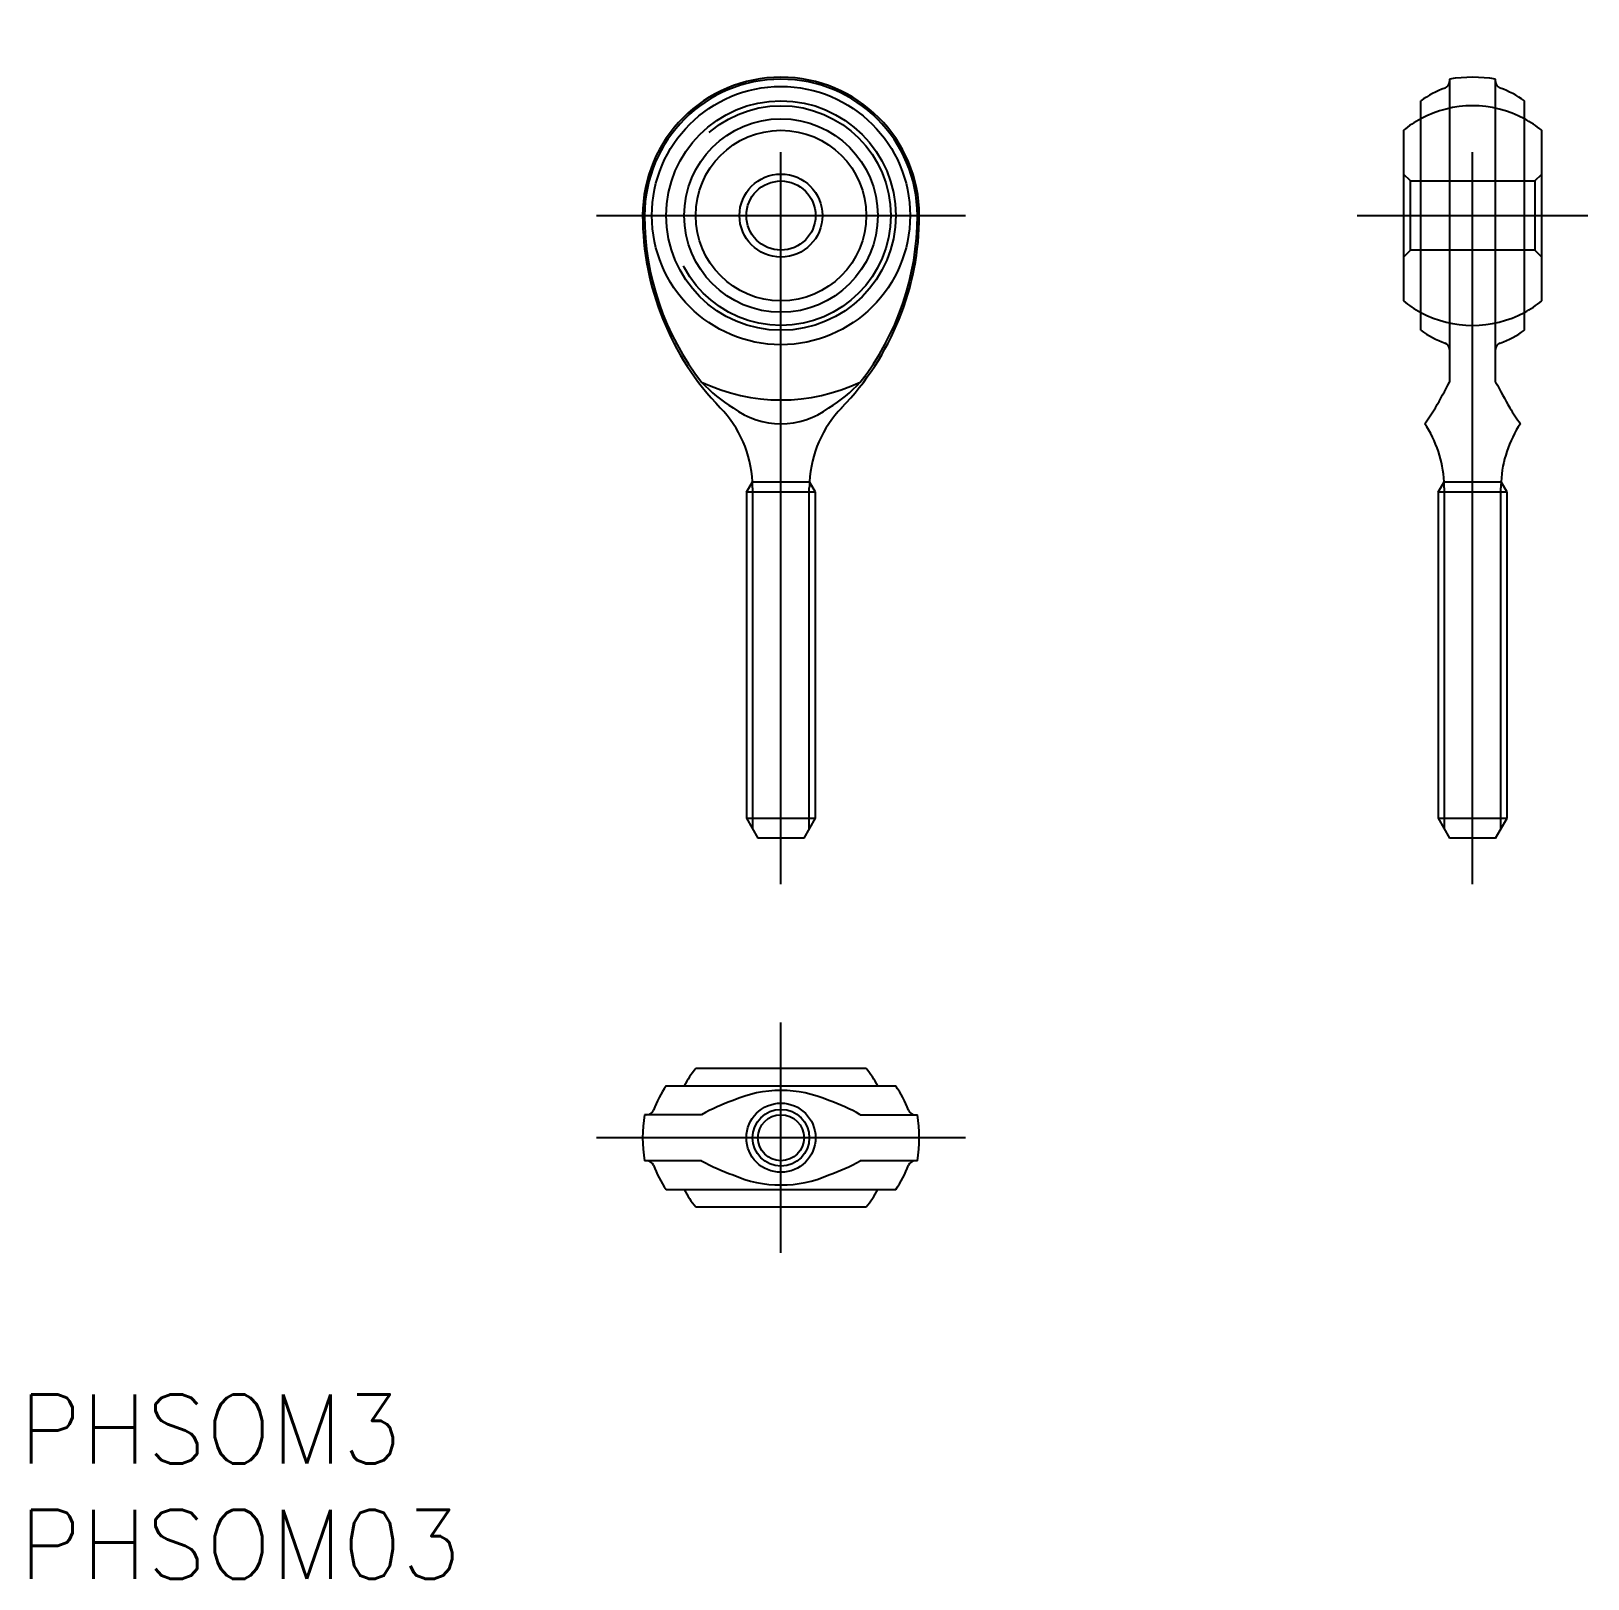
# Model space of a CAD drawing. Extents: x -32.5 to 35, y -19.1 to 48.
import ezdxf

# ---------------------------------------------------------------- set-up
doc = ezdxf.new("R2010")
doc.units = 0
doc.linetypes.add('CENTER', pattern=[50.8, 31.75, -6.35, 6.35, -6.35])
doc.linetypes.add('DASHED', pattern=[19.05, 12.7, -6.35])
doc.layers.get('0').update_dxf_attribs({"linetype": 'CONTINUOUS'})
doc.layers.add('CENTER', color=1, linetype='CENTER')
doc.styles.get("Standard").update_dxf_attribs({"font": 'txt.shx', "height": 3, "bigfont": 'bigfont.shx'})

msp = doc.modelspace()

# ---------------------------------------------------------------- linework, layer by layer
at = {"color": 7, "linetype": 'CONTINUOUS'}
for p, q in [((29, 45.916), (29, 32.778)), ((31, 32.778), (31, 45.916)), ((27.75, 35.023), (27.75, 44.977)), ((32.25, 35.023), (32.25, 44.977)), ((27, 43.699), (27, 36.301)), ((33, 36.301), (33, 43.699)), ((-1.5, 28), (-1.237, 28.456)), ((-1.237, 28.456), (1.237, 28.456)), ((1.5, 28), (1.237, 28.456)), ((28.5, 28), (28.763, 28.456)), ((28.763, 28.456), (31.237, 28.456)), ((31.5, 28), (31.237, 28.456)), ((1.5, 28), (-1.5, 28)), ((-1.5, 28), (-1.5, 13.866)), ((1.5, 13.866), (1.5, 28)), ((28.5, 28), (28.5, 13.866)), ((31.5, 28), (28.5, 28)), ((31.5, 13.866), (31.5, 28)), ((-1.5, 13.866), (1.5, 13.866)), ((-1.5, 13.866), (-1, 13)), ((1, 13), (1.5, 13.866)), ((28.5, 13.866), (31.5, 13.866)), ((28.5, 13.866), (29, 13)), ((31, 13), (31.5, 13.866)), ((1, 13), (-1, 13)), ((31, 13), (29, 13)), ((3.699, 3), (-3.699, 3)), ((-4.977, 2.25), (4.977, 2.25)), ((-3.441, 1), (-5.916, 1)), ((3.441, 1), (5.916, 1)), ((-3.441, -1), (-5.916, -1)), ((5.916, -1), (3.441, -1)), ((-4.977, -2.25), (4.977, -2.25)), ((-3.699, -3), (3.699, -3))]:
    msp.add_line(p, q, dxfattribs=at)
at = {"color": 3, "linetype": 'DASHED'}
for p, q in [((27.3, 41.5), (27, 41.8)), ((27.3, 38.5), (27.3, 41.5)), ((27.3, 41.5), (32.7, 41.5)), ((32.7, 41.5), (33, 41.8)), ((32.7, 41.5), (32.7, 38.5)), ((27.3, 38.5), (27, 38.2)), ((32.7, 38.5), (27.3, 38.5)), ((32.7, 38.5), (33, 38.2))]:
    msp.add_line(p, q, dxfattribs=at)
at = {"color": 3, "linetype": 'CONTINUOUS'}
for p, q in [((-1.23, 28.192), (-1.23, 13.398)), ((1.23, 13.398), (1.23, 28.192)), ((28.77, 28.192), (28.77, 13.398)), ((31.229, 13.398), (31.229, 28.192))]:
    msp.add_line(p, q, dxfattribs=at)
at = {"color": 7, "linetype": 'CONTINUOUS'}
for centre, radius in [((0, 40), 5.6), ((0, 40), 4.977), ((0, 40), 4.197), ((0, 40), 3.699), ((0, 40), 1.8), ((0, 40), 1.5), ((0, 0), 1.5), ((0, 0), 1)]:
    msp.add_circle(centre, radius, dxfattribs=at)
at = {"color": 3, "linetype": 'DASHED'}
msp.add_circle((0, 40), 4.763, dxfattribs=at)
at = {"color": 3, "linetype": 'CONTINUOUS'}
msp.add_circle((0, 0), 1.23, dxfattribs=at)
at = {"color": 7, "linetype": 'CONTINUOUS'}
for centre, radius, start, end in [((0, 40), 6, 0, 180), ((30, 40), 6, 80.40593, 99.59407), ((0, 40), 5.916, 0, 180), ((30.476, 41.072), 4.763, 110.53735, 124.91718), ((28.7, 45.813), 0.3, 290.53735, 0), ((31.3, 45.813), 0.3, 180, 249.46265), ((29.524, 41.072), 4.763, 55.08282, 69.46265), ((30, 40), 4.763, 118.19286, 129.04431), ((30, 40), 4.763, 50.95569, 61.80714), ((6, 40), 12, 180, 223.99649), ((5.81, 39.984), 11.727, 179.91977, 217.91442), ((-6, 40), 12, 316.00351, 0), ((-5.806, 39.982), 11.723, 322.0789, 0.08691), ((30, 40), 4.763, 230.95569, 241.80714), ((30, 40), 4.763, 298.19286, 309.04431), ((30.476, 38.928), 4.763, 235.08282, 249.46265), ((28.7, 34.187), 0.3, 0, 69.46265), ((31.3, 34.187), 0.3, 110.53735, 180), ((29.524, 38.928), 4.763, 290.53735, 304.91718), ((0, 40), 8, 244.52474, 295.47526), ((1.197, 37.063), 6.315, 222.7346, 238.74701), ((-1.195, 37.06), 6.311, 301.24772, 317.27067), ((6.79, 44.324), 25.032, 329.62088, 332.53233), ((53.22, 44.329), 25.043, 207.4683, 210.37849), ((-6.229, 28.192), 5, 3.0359, 43.99649), ((0, 34.442), 3.469, 233.18392, 306.81608), ((6.23, 28.192), 5, 136.00351, 176.9641), ((20.922, 36.12), 8.692, 323.68645, 329.1625), ((39.074, 36.117), 8.687, 210.83582, 216.31523), ((23.77, 28.192), 5, 3.0359, 33.79591), ((36.23, 28.192), 5, 146.20409, 176.9641), ((0, 0), 4.763, 140.95569, 151.80714), ((0, 0), 4.763, 28.19286, 39.04431), ((-1.072, -0.476), 4.762, 145.08282, 159.46265), ((0, -3.14), 5.19, 66.38538, 113.61462), ((1.072, -0.476), 4.763, 20.53735, 34.91718), ((0.854, -6.694), 8.811, 109.43947, 119.16939), ((-0.852, -6.691), 8.808, 60.82891, 70.56223), ((0, 0), 6, 170.40593, 189.59407), ((-5.813, 1.3), 0.3, 270, 339.46265), ((5.813, 1.3), 0.3, 200.53735, 270), ((0, 0), 6, 350.40593, 9.59407), ((-5.813, -1.3), 0.3, 20.53735, 90), ((-1.072, 0.476), 4.763, 200.53735, 214.91718), ((0.852, 6.691), 8.808, 240.82891, 250.56223), ((-0.854, 6.694), 8.811, 289.43947, 299.16939), ((1.072, 0.476), 4.763, 325.08282, 339.46265), ((5.813, -1.3), 0.3, 90, 159.46265), ((0, 3.14), 5.19, 246.38538, 293.61462), ((0, 0), 4.763, 208.19286, 219.04431), ((0, 0), 4.763, 320.95569, 331.80714)]:
    msp.add_arc(centre, radius, start, end, dxfattribs=at)
at = {"color": 3, "linetype": 'DASHED'}
for start, end in [(61.80714, 118.19286), (241.80714, 298.19286)]:
    msp.add_arc((30, 40), 4.763, start, end, dxfattribs=at)
at = {"color": 3, "linetype": 'CONTINUOUS'}
for centre, start, end in [((-6.229, 28.192), 0, 3.0359), ((6.23, 28.192), 176.9641, 180), ((23.77, 28.192), 0, 3.0359), ((36.23, 28.192), 176.9641, 180)]:
    msp.add_arc(centre, 5, start, end, dxfattribs=at)
at = {"layer": 'CENTER', "color": 1, "linetype": 'CENTER'}
for p, q in [((0, 11), (0, 48)), ((30, 11), (30, 48)), ((-8, 40), (8, 40)), ((25, 40), (35, 40)), ((0, -5), (0, 5)), ((8, 0), (-8, 0))]:
    msp.add_line(p, q, dxfattribs=at)

# ---------------------------------------------------------------- texts
at = {"color": 7, "linetype": 'CONTINUOUS'}
for s, p in [('PHSOM3', (-33.04, -14.135)), ('PHSOM03', (-33.04, -19.135))]:
    msp.add_text(s, height=3, dxfattribs=at).set_placement(p)

doc.saveas('drawing.dxf')
